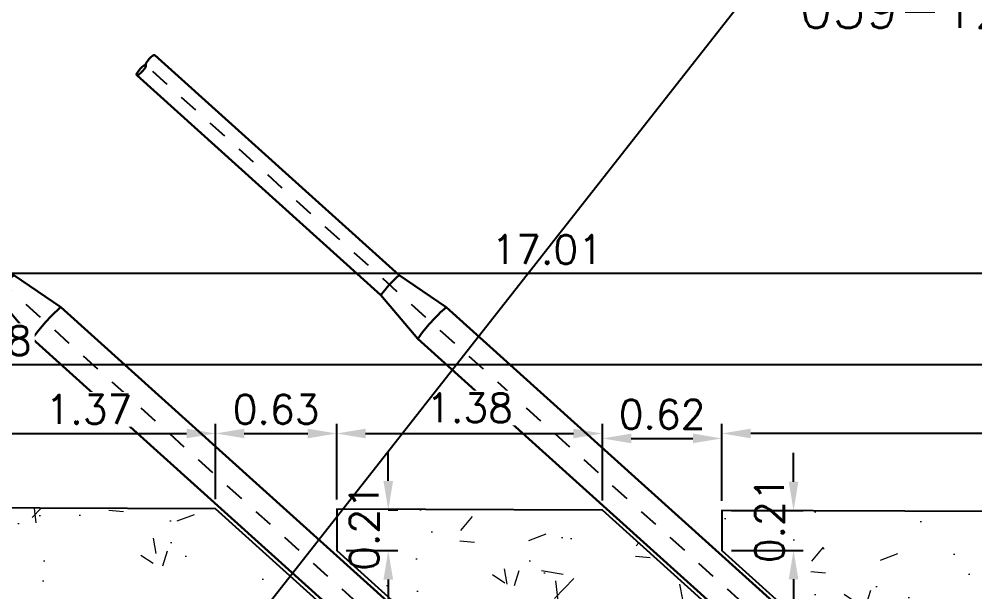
# Model space of a CAD drawing. Header units: metres. Extents: x 1080594 to 1081411, y 976871 to 977162.
# Drawn here: x 1081033.52 to 1081038.48, y 977074.568 to 977077.541 of the extents above; entities that cross this region are included whole.
import ezdxf
from ezdxf import colors
from ezdxf.entities.mleader import LeaderData, LeaderLine
from ezdxf.math import Vec2, Vec3

# ---------------------------------------------------------------- set-up
doc = ezdxf.new("R2010")
doc.units = ezdxf.units.M
doc.header["$LTSCALE"] = 25.4
doc.linetypes.add('DASHDOT', pattern=[1, 0.5, -0.25, 0, -0.25])
doc.linetypes.add('HIDDEN', pattern=[0.375, 0.25, -0.125])
for name, color, linetype in [('CONTRAPESO', 3, 'Continuous'), ('DIMCONTRAPESO', 1, 'Continuous'), ('EJECABLES', 203, 'DASHDOT'), ('PROY', 9, 'HIDDEN')]:
    doc.layers.add(name, color=color, linetype=linetype)
for name, color, linetype, lineweight in [('COTA', 1, 'Continuous', 30), ('COTACIM', 20, 'Continuous', 5), ('DUCTO', 142, 'Continuous', 30), ('SOLIDOREFCONT', 254, 'Continuous', 5), ('TUNEL', 5, 'Continuous', 20)]:
    doc.layers.add(name, color=color, linetype=linetype, lineweight=lineweight)
doc.styles.add('romans', font='romans.shx')
doc.dimstyles.new('Copy 75', dxfattribs={"dimtxt": 0.15, "dimasz": 0.15, "dimexe": 0.05, "dimexo": 0.05, "dimgap": 0.05, "dimtad": 1, "dimzin": 0, "dimdsep": 46, "dimtxsty": 'romans', "dimcen": 0.002, "dimclrd": 1, "dimclre": 1, "dimclrt": 3, "dimadec": 4, "dimazin": 0, "dimtfac": 1, "dimtofl": 0, "dimtmove": 1, "dimatfit": 3, "dimfxl": 1, "dimtolj": 1, "dimtzin": 0, "dimarcsym": 1})

# ---------------------------------------------------------------- blocks, each defined once
blk = doc.blocks.new('*D157')
at = {"layer": 'Defpoints', "color": 0, "transparency": 16777216}
for p in [(1081027.755345684, 977076.2208018586), (1081027.755345684, 977075.0236238085), (1081044.765893439, 977074.9636238085)]:
    blk.add_point(p, dxfattribs=at)
at = {"layer": 'DIMCONTRAPESO', "color": 1, "lineweight": -2, "transparency": 16777216}
for p, q in [((1081027.755345684, 977075.0736238086), (1081027.755345684, 977076.2708018586)), ((1081044.765893439, 977075.0136238085), (1081044.765893439, 977076.2708018586)), ((1081044.615893439, 977076.2208018586), (1081027.905345684, 977076.2208018586))]:
    blk.add_line(p, q, dxfattribs=at)
at = {"layer": 'DIMCONTRAPESO', "color": 1, "transparency": 16777216}
for points in [[(1081027.905345684, 977076.2458018586), (1081027.905345684, 977076.1958018586), (1081027.755345684, 977076.2208018586)], [(1081044.615893439, 977076.2458018586), (1081044.615893439, 977076.1958018586), (1081044.765893439, 977076.2208018586)]]:
    blk.add_solid(points, dxfattribs=at)
at = {"layer": 'DIMCONTRAPESO', "color": 3, "transparency": 16777216, "insert": (1081036.260619562, 977076.3458018586), "char_height": 0.15, "attachment_point": 5, "style": 'romans', "bg_fill": 3, "box_fill_scale": 1.1, "bg_fill_color": 256, "bg_fill_true_color": 13158600, "bg_fill_transparency": 0}
blk.add_mtext('\\A1;17.01', dxfattribs=at)
blk = doc.blocks.new('tir')
at = {"layer": 'DUCTO'}
for p, q in [((1080511.83638699, 977008.5160273126), (1080513.543043579, 977008.5161831364)), ((1080511.836907378, 977008.3760259475), (1080513.543032915, 977008.37618561))]:
    blk.add_line(p, q, dxfattribs=at)
for points in [[(1080505.733068108, 977008.5555077032), (1080511.543241181, 977008.5560056631)], [(1080511.543241181, 977008.5560056631), (1080511.836255565, 977008.5160272893)], [(1080505.733086963, 977008.3355077041), (1080511.543260036, 977008.3360056642)], [(1080511.543260036, 977008.3360056642), (1080511.836907378, 977008.3760308315)]]:
    blk.add_lwpolyline(points, dxfattribs=at)
for centre, radius, start, end in [((1080510.656986465, 977008.4459297067), 0.8930644645994985, 352.9297418690614, 7.080079153882643), ((1080511.251352555, 977008.4433042796), 0.5894066242695094, 353.4461152477661, 7.087410311340934)]:
    blk.add_arc(centre, radius, start, end, dxfattribs=at)
at = {"layer": 'DUCTO', "extrusion": (0, 0, -0.9999999999999999)}
blk.add_ellipse((1080513.542949842, 977008.481178864), major_axis=(1.748219530441295e-05, -0.03500717952941799), ratio=0.24420068418592, start_param=3.14808674122023, end_param=6.280903449001622, dxfattribs=at)
at = {"layer": 'DUCTO', "extrusion": (0, 0, -0.9999999999999998)}
blk.add_ellipse((1080513.54301544, 977008.4111786617), major_axis=(1.74751400463253e-05, -0.03499305174499892), ratio=0.2442992756047625, dxfattribs=at)
at = {"layer": 'EJECABLES', "ltscale": 0.008}
blk.add_lwpolyline([(1080505.360600902, 977008.4454757803), (1080513.540696156, 977008.4461768557)], dxfattribs=at)
blk = doc.blocks.new('*D252')
at = {"layer": 'COTA', "color": 1, "lineweight": -2, "transparency": 16777216}
for p, q in [((1081037.167061368, 977075.044339772), (1081037.167061368, 977075.4407094193)), ((1081044.765834611, 977075.0136238085), (1081044.765834611, 977075.4407094193)), ((1081044.615834611, 977075.3907094193), (1081037.317061368, 977075.3907094193))]:
    blk.add_line(p, q, dxfattribs=at)
at = {"layer": 'COTA', "color": 1, "transparency": 16777216}
for points in [[(1081037.317061368, 977075.4157094193), (1081037.317061368, 977075.3657094192), (1081037.167061368, 977075.3907094193)], [(1081044.615834611, 977075.4157094193), (1081044.615834611, 977075.3657094192), (1081044.765834611, 977075.3907094193)]]:
    blk.add_solid(points, dxfattribs=at)
at = {"layer": 'Defpoints', "color": 0, "transparency": 16777216}
for p in [(1081037.167061368, 977075.3907094193), (1081037.167061368, 977074.9943397719), (1081044.765834611, 977074.9636238085)]:
    blk.add_point(p, dxfattribs=at)
at = {"layer": 'COTA', "color": 3, "transparency": 16777216, "insert": (1081040.951067756, 977075.5157094193), "char_height": 0.15, "attachment_point": 5, "style": 'romans'}
blk.add_mtext('\\A1;7.60', dxfattribs=at)
blk = doc.blocks.new('*D253')
at = {"layer": 'Defpoints', "color": 0, "transparency": 16777216}
for p in [(1081036.546939617, 977075.3907094193), (1081035.168211011, 977074.997476887), (1081036.546939617, 977074.9926137865)]:
    blk.add_point(p, dxfattribs=at)
at = {"layer": 'DIMCONTRAPESO', "color": 1, "lineweight": -2, "transparency": 16777216}
for p, q in [((1081035.168211011, 977075.047476887), (1081035.168211011, 977075.4407094193)), ((1081036.546939617, 977075.0426137865), (1081036.546939617, 977075.4407094193)), ((1081035.318211011, 977075.3907094193), (1081036.396939617, 977075.3907094193))]:
    blk.add_line(p, q, dxfattribs=at)
at = {"layer": 'DIMCONTRAPESO', "color": 1, "transparency": 16777216}
for points in [[(1081035.318211011, 977075.4157094193), (1081035.318211011, 977075.3657094192), (1081035.168211011, 977075.3907094193)], [(1081036.396939617, 977075.4157094193), (1081036.396939617, 977075.3657094192), (1081036.546939617, 977075.3907094193)]]:
    blk.add_solid(points, dxfattribs=at)
at = {"layer": 'DIMCONTRAPESO', "color": 3, "transparency": 16777216, "insert": (1081035.857575612, 977075.5236778352), "char_height": 0.15, "attachment_point": 5, "style": 'romans', "bg_fill": 3, "box_fill_scale": 1.1, "bg_fill_color": 256, "bg_fill_true_color": 13158600, "bg_fill_transparency": 0}
blk.add_mtext('\\A1;1.38', dxfattribs=at)
blk = doc.blocks.new('*D178')
at = {"layer": 'Defpoints', "color": 0, "transparency": 16777216}
for p in [(1081034.538854312, 977075.3907094193), (1081033.168219466, 977075.0045300869), (1081034.538854312, 977074.9996967763)]:
    blk.add_point(p, dxfattribs=at)
at = {"layer": 'DIMCONTRAPESO', "color": 1, "lineweight": -2, "transparency": 16777216}
for p, q in [((1081033.168219466, 977075.0545300869), (1081033.168219466, 977075.4407094193)), ((1081034.538854312, 977075.0496967763), (1081034.538854312, 977075.4407094193)), ((1081033.318219466, 977075.3907094193), (1081034.388854312, 977075.3907094193))]:
    blk.add_line(p, q, dxfattribs=at)
at = {"layer": 'DIMCONTRAPESO', "color": 1, "transparency": 16777216}
for points in [[(1081033.318219466, 977075.4157094193), (1081033.318219466, 977075.3657094192), (1081033.168219466, 977075.3907094193)], [(1081034.388854312, 977075.4157094193), (1081034.388854312, 977075.3657094192), (1081034.538854312, 977075.3907094193)]]:
    blk.add_solid(points, dxfattribs=at)
at = {"layer": 'DIMCONTRAPESO', "color": 3, "transparency": 16777216, "insert": (1081033.882244813, 977075.5157094193), "char_height": 0.15, "attachment_point": 5, "style": 'romans', "bg_fill": 3, "box_fill_scale": 1.1, "bg_fill_color": 256, "bg_fill_true_color": 13158600, "bg_fill_transparency": 0}
blk.add_mtext('\\A1;1.37', dxfattribs=at)
blk = doc.blocks.new('*D255')
at = {"layer": 'COTA', "color": 1, "lineweight": -2, "transparency": 16777216}
for p, q in [((1081037.539338994, 977075.140426528), (1081037.539338994, 977075.2904265281)), ((1081037.21704555, 977074.990426528), (1081037.589338994, 977074.990426528)), ((1081037.217061368, 977074.7837921566), (1081037.589338994, 977074.7837921566)), ((1081037.539338994, 977074.6337921566), (1081037.539338994, 977074.4837921566))]:
    blk.add_line(p, q, dxfattribs=at)
at = {"layer": 'COTA', "color": 1, "transparency": 16777216}
for points in [[(1081037.514338994, 977075.140426528), (1081037.564338994, 977075.140426528), (1081037.539338994, 977074.990426528)], [(1081037.514338994, 977074.6337921566), (1081037.564338994, 977074.6337921566), (1081037.539338994, 977074.7837921566)]]:
    blk.add_solid(points, dxfattribs=at)
at = {"layer": 'Defpoints', "color": 0, "transparency": 16777216}
for p in [(1081037.16704555, 977074.990426528), (1081037.167061368, 977074.7837921566), (1081037.539338994, 977074.7837921566)]:
    blk.add_point(p, dxfattribs=at)
at = {"layer": 'COTA', "color": 3, "transparency": 16777216, "insert": (1081037.414338994, 977074.9426818073), "char_height": 0.15, "attachment_point": 5, "rotation": 90, "style": 'romans'}
blk.add_mtext('\\A1;0.21', dxfattribs=at)
blk = doc.blocks.new('*D186')
at = {"layer": 'COTA', "color": 1, "lineweight": -2, "transparency": 16777216}
for p, q in [((1081035.435909894, 977075.1443385319), (1081035.435909894, 977075.2943385319)), ((1081035.435909894, 977074.9943385319), (1081035.485909894, 977074.9943385319)), ((1081035.218183519, 977074.7825295214), (1081035.485909894, 977074.7825295214)), ((1081035.435909894, 977074.6325295214), (1081035.435909894, 977074.4825295213))]:
    blk.add_line(p, q, dxfattribs=at)
at = {"layer": 'COTA', "color": 1, "transparency": 16777216}
for points in [[(1081035.410909894, 977075.1443385319), (1081035.460909894, 977075.1443385319), (1081035.435909894, 977074.9943385319)], [(1081035.410909894, 977074.6325295214), (1081035.460909894, 977074.6325295214), (1081035.435909894, 977074.7825295214)]]:
    blk.add_solid(points, dxfattribs=at)
at = {"layer": 'Defpoints', "color": 0, "transparency": 16777216}
for p in [(1081035.385909894, 977074.9943385319), (1081035.168183519, 977074.7825295214), (1081035.435909894, 977074.7825295214)]:
    blk.add_point(p, dxfattribs=at)
at = {"layer": 'COTA', "color": 3, "transparency": 16777216, "insert": (1081035.310909894, 977074.9029159494), "char_height": 0.15, "attachment_point": 5, "rotation": 90, "style": 'romans'}
blk.add_mtext('\\A1;0.21', dxfattribs=at)
blk = doc.blocks.new('*D197')
at = {"layer": 'Defpoints', "color": 0, "transparency": 16777216}
for p in [(1081027.755345684, 977075.7478617919), (1081038.836225956, 977075.5892750548), (1081027.755345684, 977075.0236238085)]:
    blk.add_point(p, dxfattribs=at)
at = {"layer": 'DIMCONTRAPESO', "color": 1, "lineweight": -2, "transparency": 16777216}
for p, q in [((1081027.755345684, 977075.0736238086), (1081027.755345684, 977075.7978617919)), ((1081038.836225956, 977075.6392750548), (1081038.836225956, 977075.7978617919)), ((1081038.686225956, 977075.7478617919), (1081027.905345684, 977075.7478617919))]:
    blk.add_line(p, q, dxfattribs=at)
at = {"layer": 'DIMCONTRAPESO', "color": 1, "transparency": 16777216}
for points in [[(1081027.905345684, 977075.7728617919), (1081027.905345684, 977075.7228617918), (1081027.755345684, 977075.7478617919)], [(1081038.686225956, 977075.7728617919), (1081038.686225956, 977075.7228617918), (1081038.836225956, 977075.7478617919)]]:
    blk.add_solid(points, dxfattribs=at)
at = {"layer": 'DIMCONTRAPESO', "color": 3, "transparency": 16777216, "insert": (1081033.29578582, 977075.8728617919), "char_height": 0.15, "attachment_point": 5, "style": 'romans', "bg_fill": 3, "box_fill_scale": 1.1, "bg_fill_color": 256, "bg_fill_true_color": 13158600, "bg_fill_transparency": 0}
blk.add_mtext('\\A1;11.08', dxfattribs=at)
blk = doc.blocks.new('*D279')
at = {"layer": 'COTA', "color": 1, "lineweight": -2, "transparency": 16777216}
for p, q in [((1081036.546939617, 977075.0426137865), (1081036.546939617, 977075.4149757604)), ((1081037.16704555, 977075.0404265281), (1081037.16704555, 977075.4149757604)), ((1081036.696939617, 977075.3649757603), (1081037.01704555, 977075.3649757603))]:
    blk.add_line(p, q, dxfattribs=at)
at = {"layer": 'COTA', "color": 1, "transparency": 16777216}
for points in [[(1081036.696939617, 977075.3899757604), (1081036.696939617, 977075.3399757603), (1081036.546939617, 977075.3649757603)], [(1081037.01704555, 977075.3899757604), (1081037.01704555, 977075.3399757603), (1081037.16704555, 977075.3649757603)]]:
    blk.add_solid(points, dxfattribs=at)
at = {"layer": 'Defpoints', "color": 0, "transparency": 16777216}
for p in [(1081037.16704555, 977075.3649757603), (1081036.546939617, 977074.9926137865), (1081037.16704555, 977074.990426528)]:
    blk.add_point(p, dxfattribs=at)
at = {"layer": 'COTA', "color": 3, "transparency": 16777216, "insert": (1081036.856992583, 977075.4899757603), "char_height": 0.15, "attachment_point": 5, "style": 'romans'}
blk.add_mtext('\\A1;0.62', dxfattribs=at)
blk = doc.blocks.new('*D283')
at = {"layer": 'COTA', "color": 1, "lineweight": -2, "transparency": 16777216}
for p, q in [((1081034.538854312, 977075.0496967763), (1081034.538854312, 977075.4407094193)), ((1081035.168194588, 977075.0474769447), (1081035.168194588, 977075.4407094193)), ((1081034.688854312, 977075.3907094193), (1081035.018194588, 977075.3907094193))]:
    blk.add_line(p, q, dxfattribs=at)
at = {"layer": 'COTA', "color": 1, "transparency": 16777216}
for points in [[(1081034.688854312, 977075.4157094193), (1081034.688854312, 977075.3657094192), (1081034.538854312, 977075.3907094193)], [(1081035.018194588, 977075.4157094193), (1081035.018194588, 977075.3657094192), (1081035.168194588, 977075.3907094193)]]:
    blk.add_solid(points, dxfattribs=at)
at = {"layer": 'Defpoints', "color": 0, "transparency": 16777216}
for p in [(1081035.168194588, 977075.3907094193), (1081034.538854312, 977074.9996967763), (1081035.168194588, 977074.9974769447)]:
    blk.add_point(p, dxfattribs=at)
at = {"layer": 'COTA', "color": 3, "transparency": 16777216, "insert": (1081034.85352445, 977075.5157094193), "char_height": 0.15, "attachment_point": 5, "style": 'romans'}
blk.add_mtext('\\A1;0.63', dxfattribs=at)
blk = doc.blocks.new('*D735')
at = {"layer": 'Defpoints', "color": 0, "transparency": 16777216}
for p in [(1081038.836127223, 977074.9845392832), (1081038.243542319, 977065.8342194394), (1081039.83719597, 977065.8342194394)]:
    blk.add_point(p, dxfattribs=at)
at = {"layer": 'TUNEL', "color": 1, "lineweight": -2, "transparency": 16777216}
for p, q in [((1081038.886127223, 977074.9845392832), (1081039.88719597, 977074.9845392832)), ((1081039.83719597, 977074.8345392832), (1081039.83719597, 977065.9842194394)), ((1081038.293542319, 977065.8342194394), (1081039.88719597, 977065.8342194394))]:
    blk.add_line(p, q, dxfattribs=at)
at = {"layer": 'TUNEL', "color": 1, "transparency": 16777216}
for points in [[(1081039.81219597, 977074.8345392832), (1081039.86219597, 977074.8345392832), (1081039.83719597, 977074.9845392832)], [(1081039.81219597, 977065.9842194394), (1081039.86219597, 977065.9842194394), (1081039.83719597, 977065.8342194394)]]:
    blk.add_solid(points, dxfattribs=at)
at = {"layer": 'TUNEL', "color": 3, "transparency": 16777216, "insert": (1081039.712195969, 977070.7196771761), "char_height": 0.15, "attachment_point": 5, "rotation": 90, "style": 'romans'}
blk.add_mtext('\\A1;9.15', dxfattribs=at)

msp = doc.modelspace()

# ---------------------------------------------------------------- hatches: boundary and pattern name
at = {"layer": 'SOLIDOREFCONT', "true_color": 0x5b5b5b, "transparency": 33554546}
h = msp.add_hatch(dxfattribs=at)
h.set_pattern_fill('AR-CONC', color=251, scale=0.005)
h.set_pattern_definition([(49.99999999999999, (0, 0.6205956304911524), (0.91092334498002, -0.07969542769451543), [0.09525, -1.04775]), (355, (0, 0.6205956304911524), (-0.1762171071248467, 0.9552842261951757), [0.0762, -0.83820292085]), (100.4514447, (0.075910035, 0.6139543629911524), (0.7347062354517664, 0.8755887595609755), [0.080950044, -0.8904512229999999]), (46.18420000000002, (0, 0.8745956304911524), (1.35539520446065, -0.2102116396636357), [0.1428749999999999, -1.571625]), (96.63555760999996, (0.1129495, 0.8570781304911524), (1.187020670257515, 1.237130622988608), [0.1214251157, -1.3356780408]), (351.1841511700001, (0, 0.8745956304911524), (1.187020670324885, 1.237130622927663), [0.11429983535, -1.2572986596]), (21, (0.127, 0.8110956304911524), (0.7580719563456624, -0.5113259909354381), [0.09525, -1.04775]), (326.0000000000001, (0.127, 0.8110956304911524), (0.3090101417382354, 0.9209398306115963), [0.0762, -0.8382]), (71.45144499999999, (0.190172663, 0.7684851309911525), (1.067082096393581, 0.4096138444295262), [0.08095004400000001, -0.8904496879999999]), (37.50000000000001, (0, 0.6205956304911524), (0.01544301625295908, 0.4227751943657655), [0, -0.82804, 0, -0.8509000000000001, 0, -0.8413750000000001]), (7.499999999999999, (0, 0.6205956304911524), (0.3340983125515287, 0.5009028740905975), [0, -0.48514, 0, -0.80899, 0, -0.320675]), (327.5, (-0.28321, 0.6205956304911524), (0.677952975834357, -0.02864371996336722), [0, -0.3175, 0, -0.9906, 0, -1.31445]), (317.5, (-0.41021, 0.6205956304911524), (0.7406459069300902, 0.1271324551666652), [0, -0.41275, 0, -0.65786, 0, -0.93345])])
h.paths.add_polyline_path([(1081028.255158899, 977065.834219439), (1081028.266114995, 977073.9943397719), (1081029.419252178, 977073.994339772), (1081029.419252178, 977074.2048617121), (1081028.514156567, 977075.0209473039), (1081027.755345684, 977075.0236238085), (1081027.755558134, 977066.1304115609), (1081027.755532993, 977065.8342299104), (1081027.755345572, 977062.834219439), (1081044.755158899, 977062.834219439), (1081044.765834611, 977074.9636238085), (1081037.16704555, 977074.990426528), (1081037.167061368, 977074.7837956728), (1081038.043128216, 977073.9943378142), (1081044.266114995, 977073.9943397719), (1081044.255158899, 977065.834219439)])
h.paths.add_polyline_path([(1081031.416626752, 977074.2079310649), (1081030.52257866, 977075.0138631262), (1081029.168945984, 977075.0186377072), (1081029.168183519, 977074.7813220085), (1081030.041001881, 977073.9943394166), (1081031.416626752, 977073.9943397719)], flags=17)
h.paths.add_polyline_path([(1081032.520571398, 977075.0068157353), (1081031.168244353, 977075.0115857112), (1081031.168183519, 977074.7819331666), (1081032.041887898, 977073.9943397722), (1081033.416626752, 977073.9943397719), (1081033.416626752, 977074.2080962175)], flags=17)
h.paths.add_polyline_path([(1081034.538854312, 977074.9996967763), (1081033.168219466, 977075.0045300869), (1081033.168192274, 977074.7820699763), (1081034.042096627, 977073.9943386153), (1081035.416626752, 977073.9943397719), (1081035.416626752, 977074.2086120198)], flags=17)
h.paths.add_polyline_path([(1081037.416626752, 977074.2089084252), (1081036.546939617, 977074.9926137865), (1081035.168194588, 977074.9974769449), (1081035.168183519, 977074.7825295214), (1081036.042745442, 977073.9943382147), (1081037.416626752, 977073.9943397719)], flags=17)

# ---------------------------------------------------------------- linework, layer by layer
at = {"layer": 'CONTRAPESO'}
msp.add_lwpolyline([(1081028.255158899, 977065.834219439), (1081028.255158899, 977065.834219439), (1081028.266114995, 977073.9943397719), (1081029.419252178, 977073.994339772), (1081029.419252178, 977074.2048617121), (1081028.514156567, 977075.0209473039), (1081027.755345684, 977075.0236238085), (1081027.755558134, 977066.1304115609), (1081027.755558134, 977066.1304115609), (1081027.755532993, 977065.8342299104), (1081027.755345572, 977062.834219439), (1081044.755158899, 977062.834219439), (1081044.765834611, 977074.9636238085), (1081037.16704555, 977074.990426528), (1081037.167061368, 977074.7837956728), (1081038.043128216, 977073.9943378142), (1081044.266114995, 977073.9943397719), (1081044.255158899, 977065.834219439)], close=True, dxfattribs=at)

# ---------------------------------------------------------------- next in the draw order: dimensions: what is measured, and where the dimension line sits
at = {"layer": 'DIMCONTRAPESO'}
dim = msp.add_linear_dim(base=(1081027.755345684, 977076.2208018586), p1=(1081044.765893439, 977074.9636238085), p2=(1081027.755345684, 977075.0236238085), angle=180, dimstyle='Copy 75', override={"dimtfill": 1}, dxfattribs=at)
dim.commit()
dim.dimension.update_dxf_attribs({"geometry": '*D157', "text_midpoint": (1081036.260619562, 977076.3458018586)})

# ---------------------------------------------------------------- next in the draw order: linework, layer by layer
at = {"layer": 'CONTRAPESO'}
for points in [[(1081034.538854312, 977074.9996967763), (1081033.168219466, 977075.0045300869), (1081033.168192274, 977074.7820699763), (1081034.042096627, 977073.9943386153), (1081035.416626752, 977073.9943397719), (1081035.416626752, 977074.2086120198)], [(1081036.546939617, 977074.9926137865), (1081035.168194588, 977074.9974769449), (1081035.168183519, 977074.7825295214), (1081036.042745442, 977073.9943382147), (1081037.416626752, 977073.9943397719), (1081037.416626752, 977074.2089084252)]]:
    msp.add_lwpolyline(points, close=True, dxfattribs=at)

# ---------------------------------------------------------------- next in the draw order: block references
at = {"layer": 'DIMCONTRAPESO', "xscale": -1, "rotation": 317.9817953713383}
msp.add_blockref('tir', (1229805.55229429, -472033.4929688179), dxfattribs=at)
at = {"layer": 'PROY', "color": 252, "transparency": 33554508, "xscale": -1, "rotation": 317.9784294066381}
msp.add_blockref('tir', (1229718.420550616, -472042.2300064352), dxfattribs=at)

# ---------------------------------------------------------------- next in the draw order: dimensions: what is measured, and where the dimension line sits
at = {"layer": 'COTA', "color": 4}
for base, p1, p2, angle, picture, middle in [((1081037.167061368, 977075.3907094193), (1081044.765834611, 977074.9636238085), (1081037.167061368, 977074.9943397719), 180, '*D252', (1081040.951067756, 977075.3907094193)), ((1081037.539338994, 977074.7837921566), (1081037.16704555, 977074.990426528), (1081037.167061368, 977074.7837921566), 90, '*D255', (1081037.539338994, 977074.9426818073))]:
    dim = msp.add_linear_dim(base=base, p1=p1, p2=p2, angle=angle, dimstyle='Copy 75', dxfattribs=at)
    dim.commit()
    dim.dimension.update_dxf_attribs({"geometry": picture, "text_midpoint": middle, "dimtype": 160})
at = {"layer": 'TUNEL', "color": 40, "true_color": 0xf8d731}
dim = msp.add_linear_dim(base=(1081039.83719597, 977065.8342194394), p1=(1081038.836127222, 977074.9845392827), p2=(1081038.243542319, 977065.834219439), angle=90, dimstyle='Copy 75', dxfattribs=at)
dim.commit()
dim.dimension.update_dxf_attribs({"geometry": '*D735', "text_midpoint": (1081039.837195969, 977070.7196771761), "dimtype": 160})

# ---------------------------------------------------------------- next in the draw order: dimensions: what is measured, and where the dimension line sits
at = {"layer": 'DIMCONTRAPESO'}
for base, p1, p2, picture, middle in [((1081034.538854312, 977075.3907094193), (1081033.168219466, 977075.0045300869), (1081034.538854312, 977074.9996967763), '*D178', (1081033.882244813, 977075.3907094193)), ((1081036.546939617, 977075.3907094193), (1081035.168211011, 977074.997476887), (1081036.546939617, 977074.9926137865), '*D253', (1081035.857575612, 977075.3986778352))]:
    dim = msp.add_linear_dim(base=base, p1=p1, p2=p2, angle=180, dimstyle='Copy 75', override={"dimtfill": 1}, dxfattribs=at)
    dim.commit()
    dim.dimension.update_dxf_attribs({"geometry": picture, "text_midpoint": middle, "dimtype": 160})

# ---------------------------------------------------------------- next in the draw order: dimensions: what is measured, and where the dimension line sits
at = {"layer": 'COTA', "color": 4}
dim = msp.add_linear_dim(base=(1081035.435909894, 977074.7825295214), p1=(1081035.385909894, 977074.9943385319), p2=(1081035.168183519, 977074.7825295214), angle=90, dimstyle='Copy 75', dxfattribs=at)
dim.commit()
dim.dimension.update_dxf_attribs({"geometry": '*D186', "text_midpoint": (1081035.435909894, 977074.9029159494), "dimtype": 160})

# ---------------------------------------------------------------- next in the draw order: dimensions: what is measured, and where the dimension line sits
at = {"layer": 'DIMCONTRAPESO'}
dim = msp.add_linear_dim(base=(1081027.755345684, 977075.7478617919), p1=(1081038.836225956, 977075.5892750548), p2=(1081027.755345684, 977075.0236238085), angle=180, dimstyle='Copy 75', override={"dimtfill": 1}, dxfattribs=at)
dim.commit()
dim.dimension.update_dxf_attribs({"geometry": '*D197', "text_midpoint": (1081033.29578582, 977075.8728617919)})

# ---------------------------------------------------------------- next in the draw order: dimensions: what is measured, and where the dimension line sits
at = {"layer": 'COTA', "color": 2}
for base, p1, p2, picture, middle in [((1081035.168194588, 977075.3907094193), (1081034.538854312, 977074.9996967763), (1081035.168194588, 977074.9974769447), '*D283', (1081034.85352445, 977075.5157094193)), ((1081037.16704555, 977075.3649757603), (1081036.546939617, 977074.9926137865), (1081037.16704555, 977074.990426528), '*D279', (1081036.856992583, 977075.4899757603))]:
    dim = msp.add_linear_dim(base=base, p1=p1, p2=p2, dimstyle='Copy 75', dxfattribs=at)
    dim.commit()
    dim.dimension.update_dxf_attribs({"geometry": picture, "text_midpoint": middle})

# ---------------------------------------------------------------- next in the draw order: leaders
at = {"layer": 'COTACIM'}
ml = msp.add_multileader_mtext('Standard', dxfattribs=at)
ml.set_content('\\pxi-1,l1; Ver detalle de apoyos en plano  039-12-S4A-EST-CHI-21-55){\\C4; }', color=3, style='romans')
ml.set_leader_properties(color=1)
ml.build(insert=Vec2(0, 0))
ml.multileader.update_dxf_attribs({"text_left_attachment_type": 6, "text_right_attachment_type": 6, "dogleg_length": 0, "arrow_head_size": 0.2})
ctx = ml.context
ctx.base_point, ctx.char_height, ctx.arrow_head_size, ctx.landing_gap_size, ctx.plane_origin = Vec3(1081037.370433296, 977077.7627574549), 0.2, 0.2, 0, Vec3(1081037.759710991, 977079.9383833476)
ctx.left_attachment, ctx.right_attachment = 6, 6
notes = []
notes.append((ctx, [(0, (1, 1, 0), (1081037.370433296, 977077.7627574549), (1, 0), 0, [(1, [(1081036.245496359, 977073.836021494), (1081034.313018879, 977073.8695386196)], 0, [])])]))
ctx.mtext.insert, ctx.mtext.width, ctx.mtext.flow_direction = Vec3(1081037.370433296, 977078.0294241216), 7.379388367058709, 5
for ctx, leaders in notes:
    for number, flags, end, landing, length, lines in leaders:
        leader = LeaderData()
        leader.index, (leader.has_last_leader_line, leader.has_dogleg_vector, leader.attachment_direction) = number, flags
        leader.last_leader_point, leader.dogleg_vector, leader.dogleg_length = Vec3(end), Vec3(landing), length
        for number, points, colour, breaks in lines:
            line = LeaderLine()
            line.index, line.vertices, line.color, line.breaks = number, Vec3.list(points), colors.encode_raw_color(colour), breaks
            leader.lines.append(line)
        ctx.leaders.append(leader)

doc.saveas('drawing.dxf')
